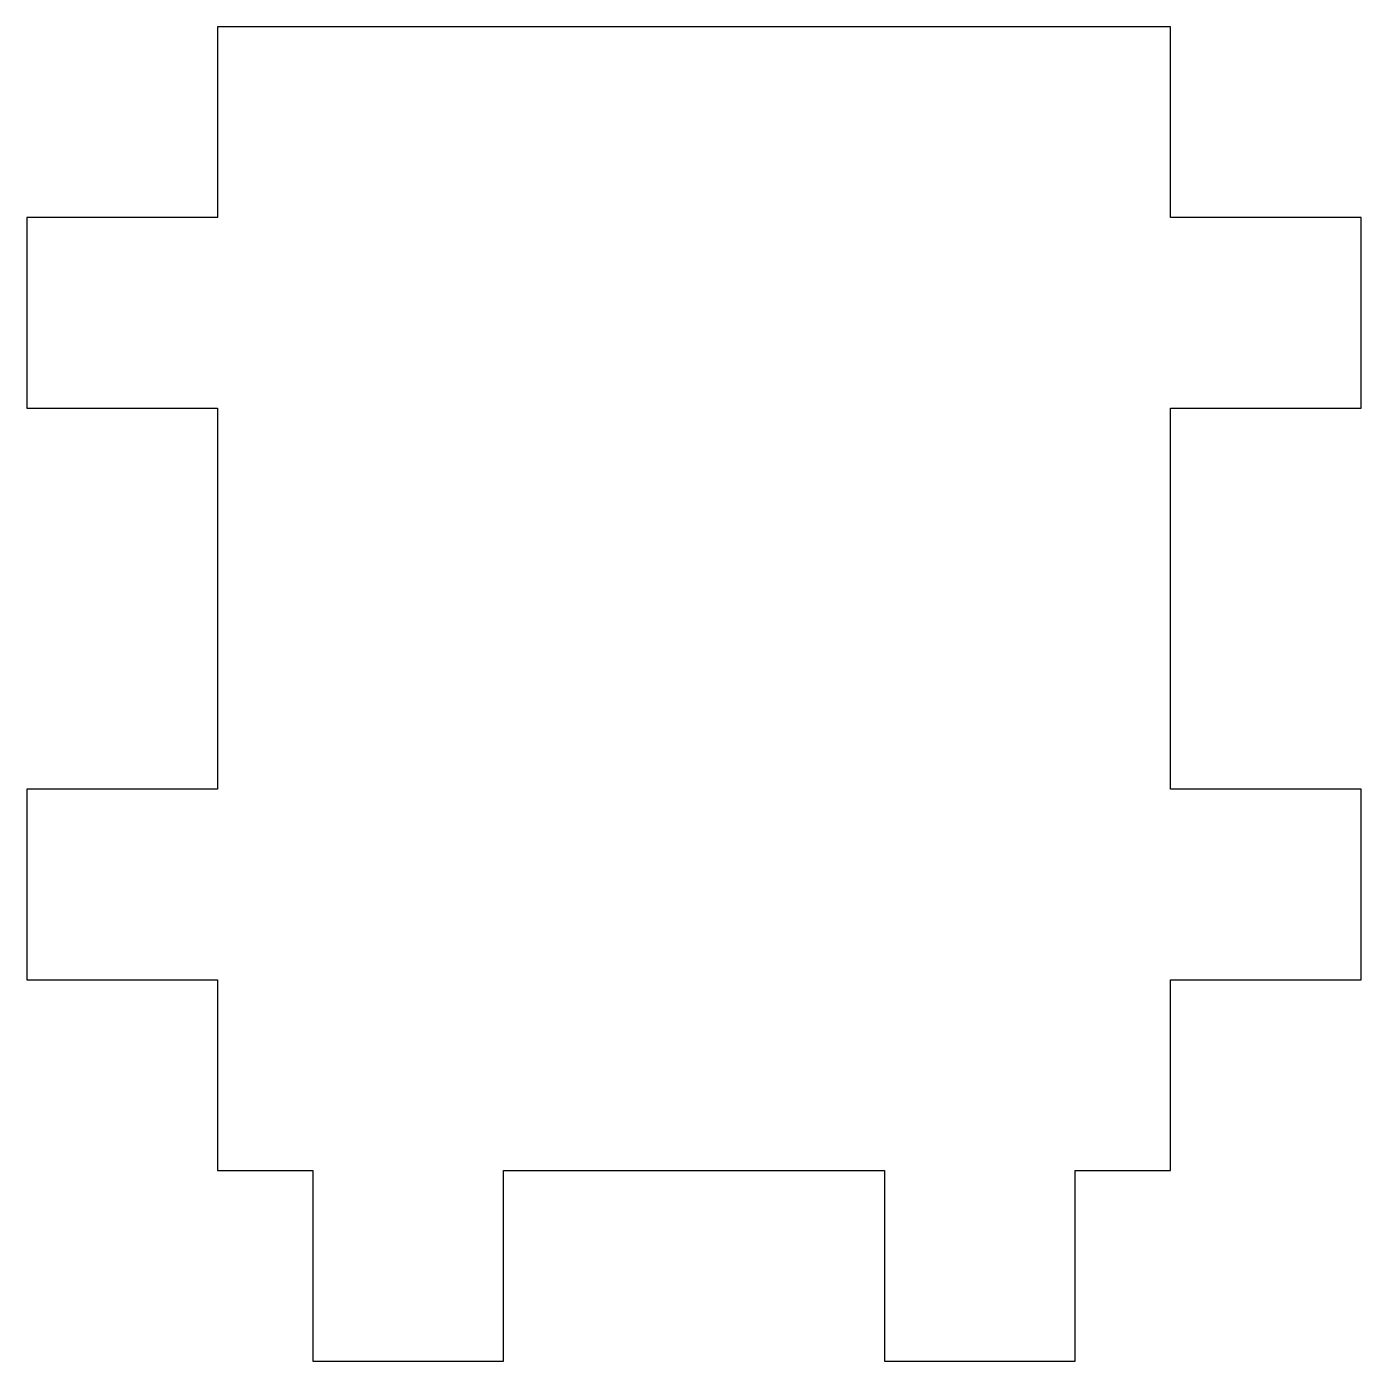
# Model space of a CAD drawing. Header units: millimetres. Extents: x -7.5 to 27.5, y 0 to 35.
import ezdxf

# ---------------------------------------------------------------- set-up
doc = ezdxf.new("R2010")
doc.units = ezdxf.units.MM

msp = doc.modelspace()

# ---------------------------------------------------------------- linework, layer by layer
at = {"color": 7, "linetype": 'Continuous', "lineweight": 25}
for p, q in [((22.5, 35), (-2.5, 35)), ((-2.5, 35), (-2.5, 30)), ((22.5, 30), (22.5, 35)), ((-2.5, 30), (-7.5, 30)), ((-7.5, 30), (-7.5, 25)), ((27.5, 30), (22.5, 30)), ((27.5, 25), (27.5, 30)), ((-7.5, 25), (-2.5, 25)), ((-2.5, 25), (-2.5, 15)), ((22.5, 15), (22.5, 25)), ((22.5, 25), (27.5, 25)), ((-2.5, 15), (-7.5, 15)), ((-7.5, 15), (-7.5, 10)), ((27.5, 15), (22.5, 15)), ((27.5, 10), (27.5, 15)), ((-7.5, 10), (-2.5, 10)), ((-2.5, 10), (-2.5, 5)), ((22.5, 5), (22.5, 10)), ((22.5, 10), (27.5, 10)), ((-2.5, 5), (0, 5)), ((0, 5), (0, 0)), ((5, 0), (5, 5)), ((5, 5), (15, 5)), ((15, 5), (15, 0)), ((20, 0), (20, 5)), ((20, 5), (22.5, 5)), ((0, 0), (5, 0)), ((15, 0), (20, 0))]:
    msp.add_line(p, q, dxfattribs=at)

doc.saveas('drawing.dxf')
